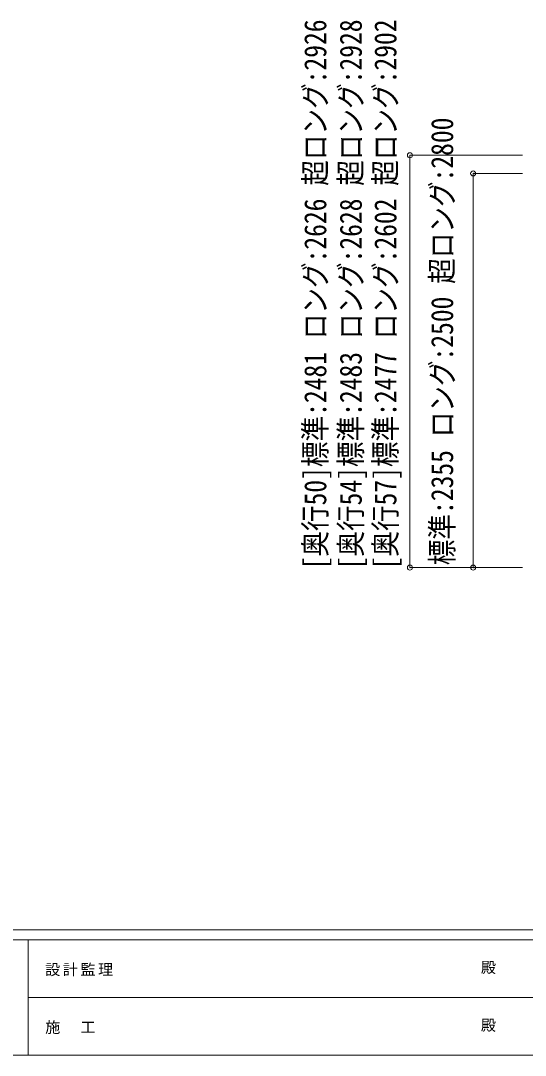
# Model space of a CAD drawing. Units: millimetres at full size, sheet at 1:30; details may follow other scales. Extents: x -8432 to 8432, y -5820 to 5820.
# Drawn here: x -3494 to -479, y -5820 to 362 of the extents above; entities that cross this region are included whole.
import ezdxf
from ezdxf.enums import TextEntityAlignment as Align

# ---------------------------------------------------------------- set-up
doc = ezdxf.new("R2010")
doc.units = ezdxf.units.MM
doc.header["$LTSCALE"] = 30
doc.header["$PDMODE"] = 32
doc.header["$PDSIZE"] = 30
for name, color, linetype, lineweight in [('0-6_OTH_LINE', 7, 'Continuous', 9), ('0-E_DET2', 6, 'Continuous', 9), ('F-0_240', 7, 'Continuous', 9)]:
    doc.layers.add(name, color=color, linetype=linetype, lineweight=lineweight)
doc.styles.add('ＭＳ ゴシック', font='')
doc.styles.get('ＭＳ ゴシック').set_extended_font_data('MS Gothic')

msp = doc.modelspace()

# ---------------------------------------------------------------- linework, layer by layer
at = {"layer": '0-E_DET2'}
for p, q in [((-1168.52, -441.68), (-495.48, -441.68)), ((-1168.52, -2905.45), (-1168.52, -441.68)), ((-790.77, -550.45), (-495.48, -550.45)), ((-790.77, -2905.45), (-790.77, -550.45)), ((-1168.52, -2905.45), (-495.48, -2905.45)), ((-790.77, -2905.45), (-495.48, -2905.45))]:
    msp.add_line(p, q, dxfattribs=at)
for p in [(-1168.52, -441.68), (-790.77, -550.45), (-1168.52, -2905.45), (-790.77, -2905.45)]:
    msp.add_point(p, dxfattribs=at)
at = {"layer": 'F-0_240', "color": 5}
for p, q in [((-8432.06, -5070), (8007.94, -5070)), ((-8432.06, -5130), (5341.19, -5130)), ((-3448.82, -5130), (-3448.82, -5820)), ((-3448.82, -5475), (2701.18, -5475)), ((-8432.06, -5820), (8007.94, -5820))]:
    msp.add_line(p, q, dxfattribs=at)

# ---------------------------------------------------------------- texts
at = {"layer": '0-6_OTH_LINE', "style": 'ＭＳ ゴシック', "width": 0.85}
for s, p in [('[奥行50]標準:2481 ロング:2626 超ロング:2926', (-1628.69, -2916.56)), ('[奥行54]標準:2483 ロング:2628 超ロング:2928', (-1416.68, -2916.56)), ('[奥行57]標準:2477 ロング:2602 超ロング:2902', (-1209.72, -2916.56)), ('標準:2355 ロング:2500 超ロング:2800', (-870.89, -2891.32))]:
    msp.add_text(s, height=132, rotation=90, dxfattribs=at).set_placement(p, align=Align.BOTTOM_LEFT)
at = {"layer": 'F-0_240', "style": 'ＭＳ ゴシック'}
for p in [(-744.53, -5347.5), (-744.53, -5692.5)]:
    msp.add_text('殿', height=65.98, dxfattribs=at).set_placement(p, align=Align.BOTTOM_LEFT)
at = {"layer": 'F-0_240', "char_height": 65.98, "attachment_point": 7, "style": 'ＭＳ ゴシック'}
for s, insert in [('\\T1.17;設計監理', (-3347.49, -5347.5)), ('\\T1.17;施\u3000工', (-3347.49, -5692.5))]:
    msp.add_mtext(s, dxfattribs=dict(at, insert=insert))

doc.saveas('drawing.dxf')
